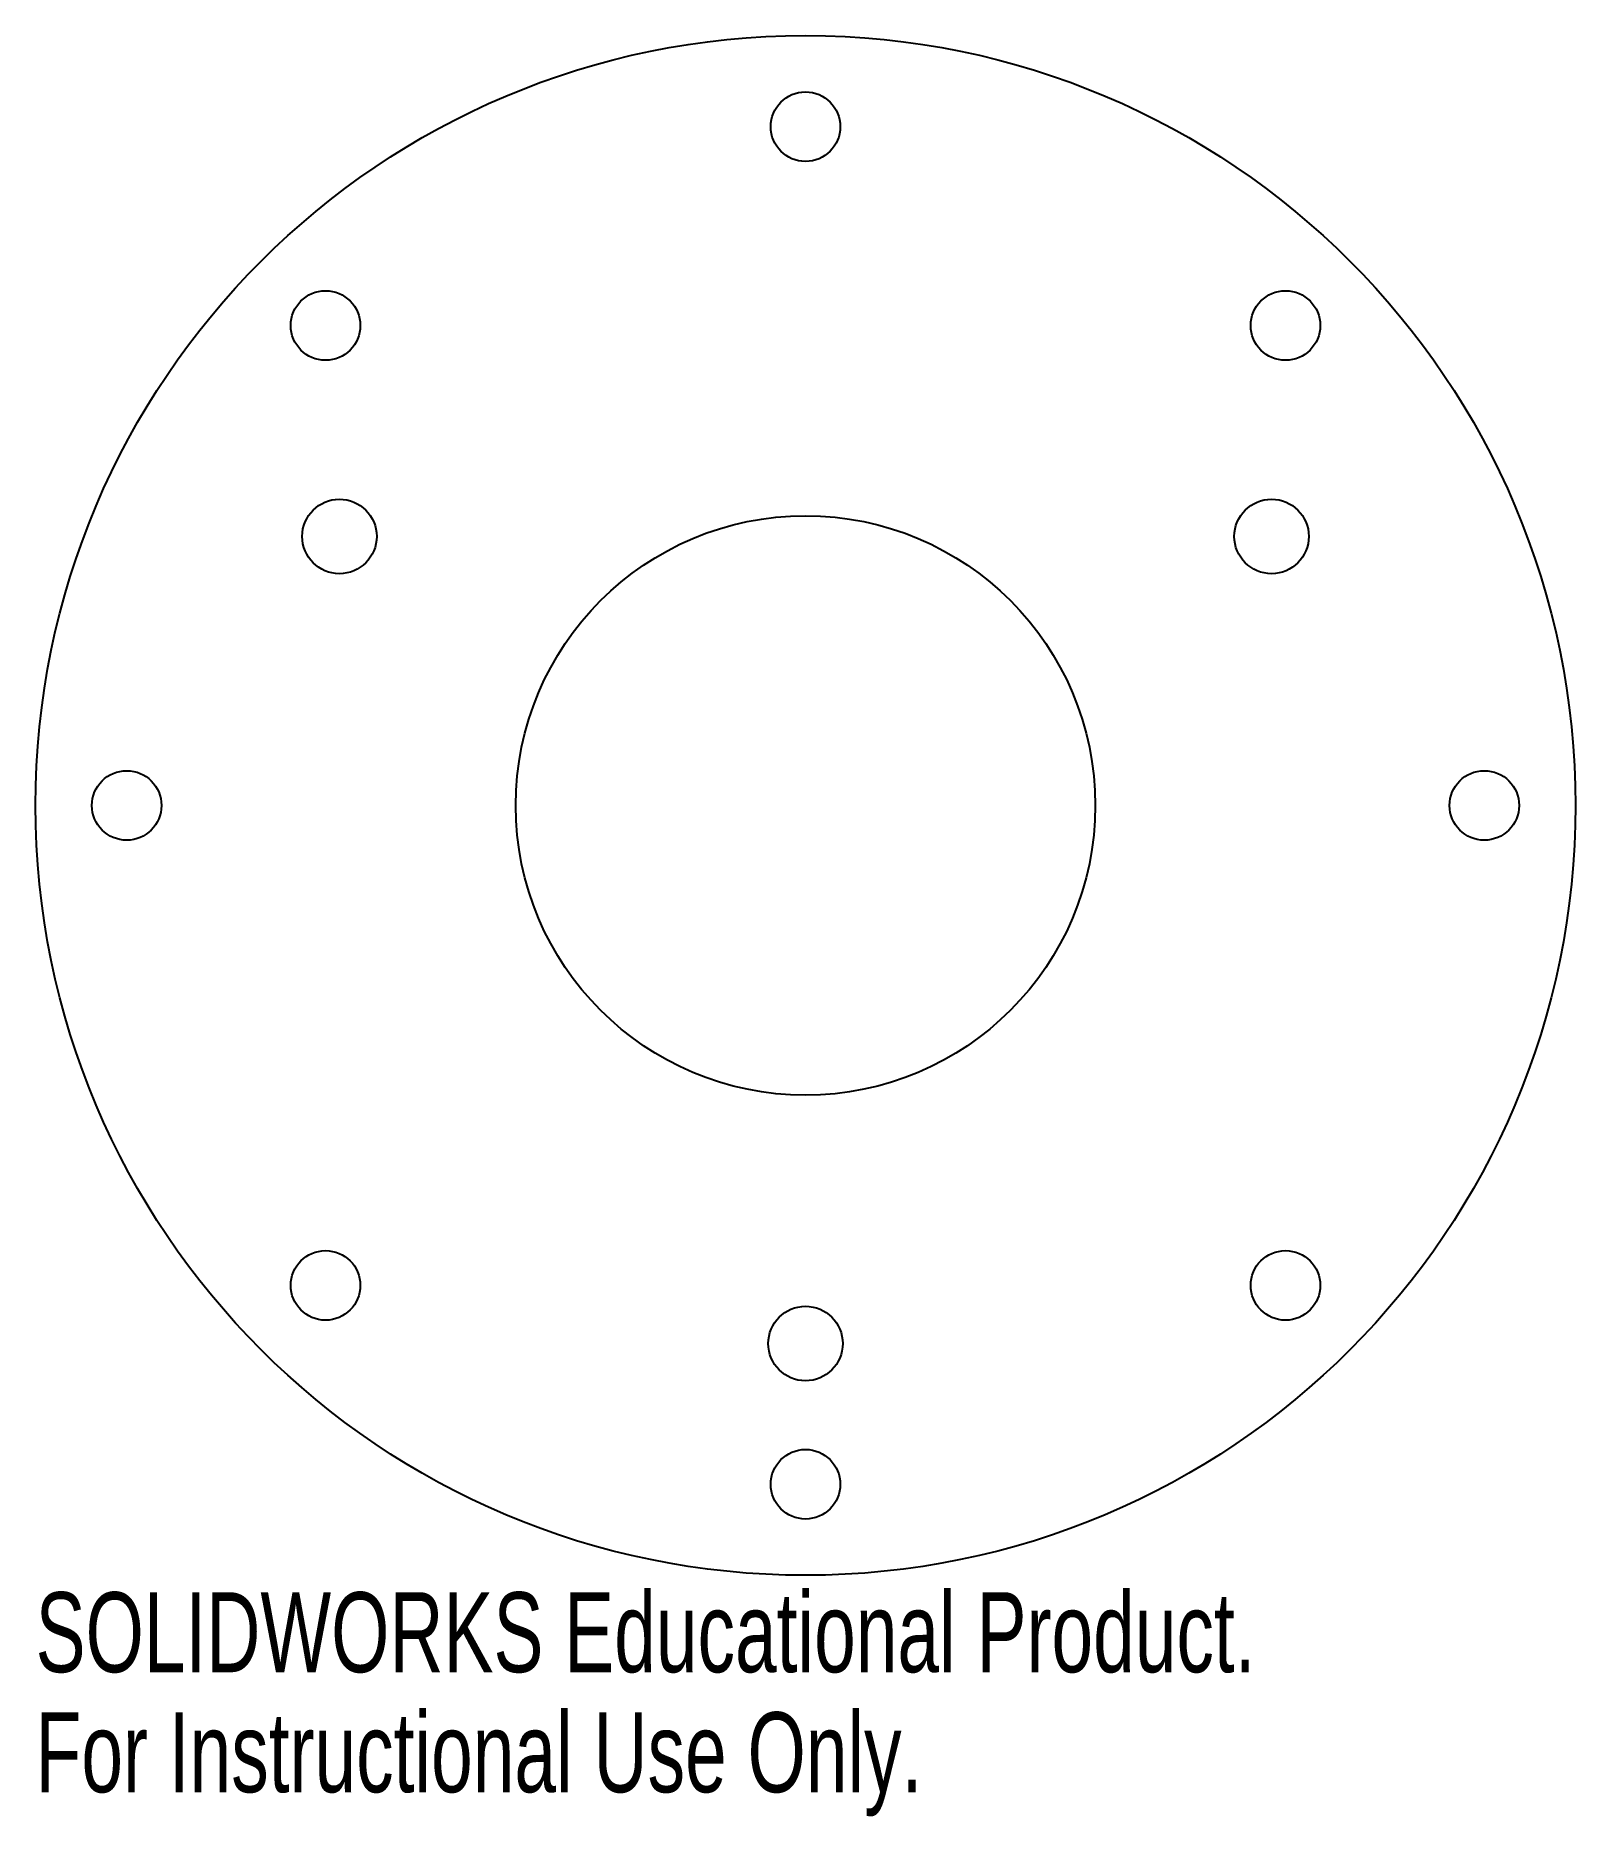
# Model space of a CAD drawing. Header units: millimetres. Extents: x -46 to 46, y -61 to 46.
import ezdxf

# ---------------------------------------------------------------- set-up
doc = ezdxf.new("R2010")
doc.units = ezdxf.units.MM
doc.styles.add('SLDTEXTSTYLE0', font='TXT', dxfattribs={"width": 0.7})

msp = doc.modelspace()

# ---------------------------------------------------------------- linework, layer by layer
at = {"color": 7, "linetype": 'Continuous', "lineweight": 25}
for centre, radius in [((0, 0), 46.5), ((0, 41), 2.1), ((-28.99, 28.99), 2.1), ((28.99, 28.99), 2.1), ((-28.15, 16.25), 2.25), ((28.15, 16.25), 2.25), ((0, 0), 17.5), ((-41, 0), 2.1), ((41, 0), 2.1), ((-28.99, -28.99), 2.1), ((28.99, -28.99), 2.1), ((0, -32.5), 2.25), ((0, -41), 2.1)]:
    msp.add_circle(centre, radius, dxfattribs=at)

# ---------------------------------------------------------------- texts
at = {"color": 7, "linetype": 'Continuous', "char_height": 4.8336, "attachment_point": 1, "style": 'SLDTEXTSTYLE0'}
for s, insert in [('SOLIDWORKS Educational Product.', (-46.5, -47.52)), ('For Instructional Use Only.', (-46.5, -54.77))]:
    msp.add_mtext(s, dxfattribs=dict(at, insert=insert))

doc.saveas('drawing.dxf')
